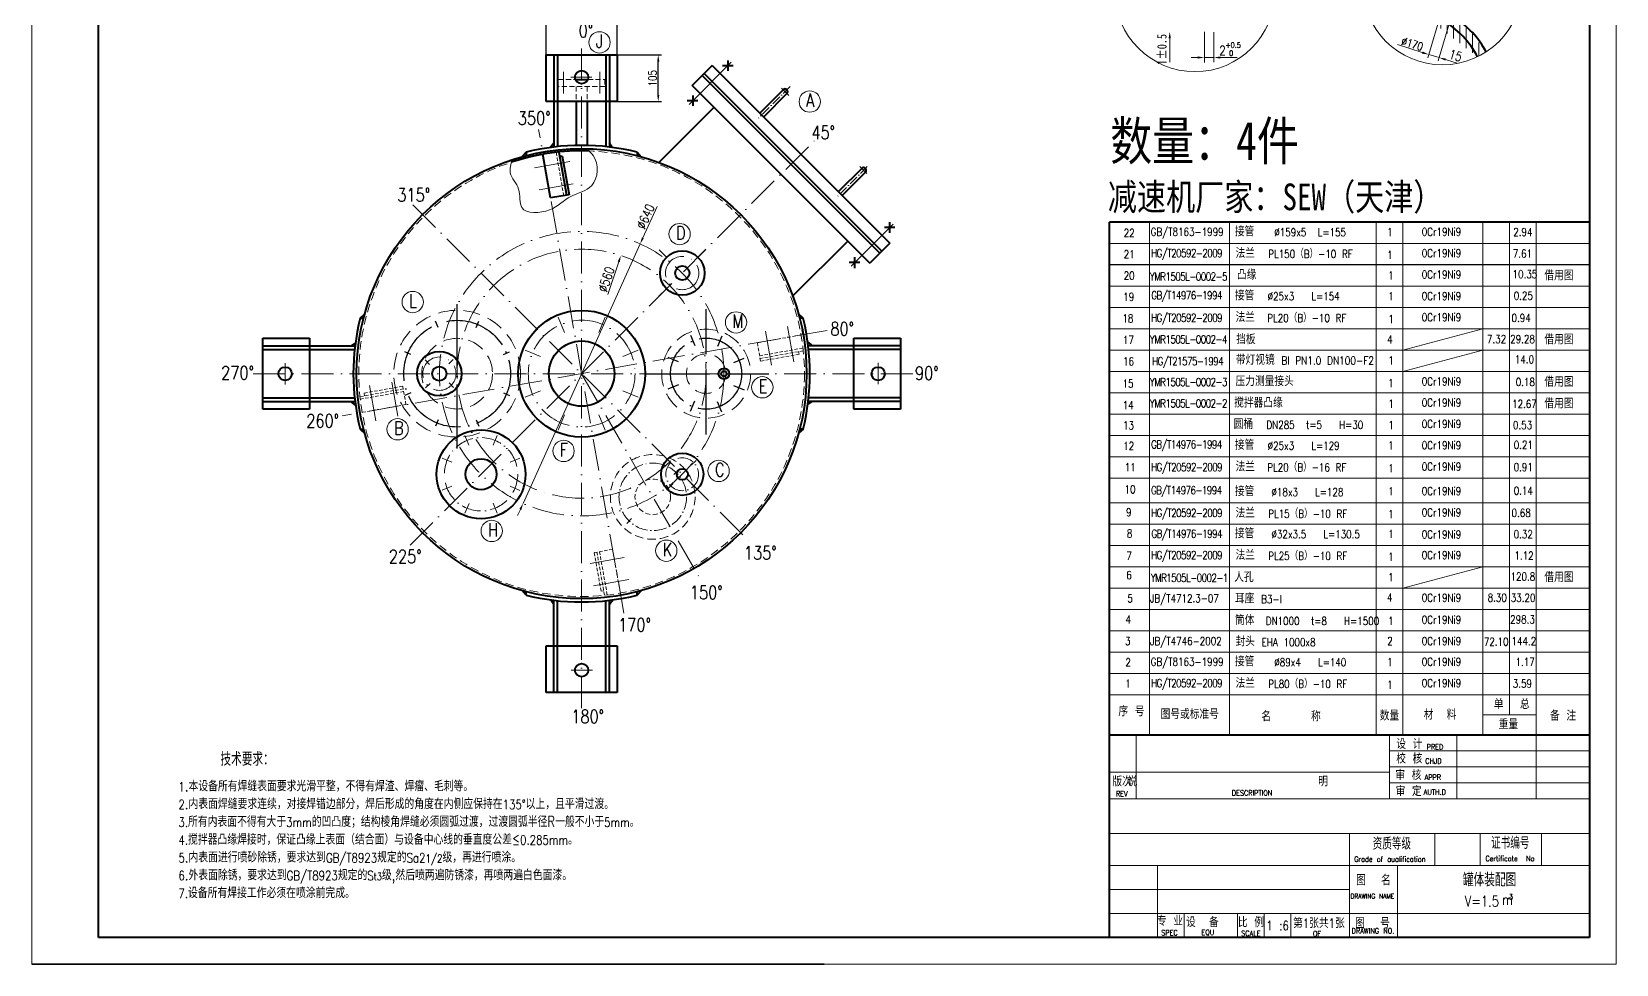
# Model space of a CAD drawing. Header units: millimetres. Extents: x 2000 to 3608, y -804 to 37.
# Drawn here: x 2000 to 2594, y -804 to -454 of the extents above; entities that cross this region are included whole.
import ezdxf
from ezdxf.enums import TextEntityAlignment as Align

# ---------------------------------------------------------------- set-up
doc = ezdxf.new("R2010")
doc.units = ezdxf.units.MM
for name, pattern in [('ACAD_ISO04W100', [30, 24, -3, 0, -3]), ('ACAD_ISO10W100', [18, 12, -3, 0, -3]), ('DASHED2', [9.525, 6.35, -3.175])]:
    doc.linetypes.add(name, pattern=pattern)
doc.layers.get('0').update_dxf_attribs({"lineweight": 20})
doc.layers.add('文字层', color=14, linetype='Continuous')
for name, color, linetype, lineweight in [('点划线', 7, 'ACAD_ISO10W100', 20), ('点化线', 3, 'ACAD_ISO04W100', 25), ('粗实线', 7, 'Continuous', 40), ('细实线', 7, 'Continuous', 20), ('虚线', 7, 'DASHED2', 20)]:
    doc.layers.add(name, color=color, linetype=linetype, lineweight=lineweight)
doc.styles.add('HZTXT', font='txt.shx', dxfattribs={"bigfont": 'hztxt.shx'})
doc.styles.add('样式 1', font='txt.shx', dxfattribs={"width": 0.8, "bigfont": 'hztxt.shx'})
doc.dimstyles.new('ISO-25', dxfattribs={"dimtxt": 3, "dimasz": 2.5, "dimexe": 1.25, "dimexo": 0, "dimtad": 1, "dimlfac": 6, "dimtxsty": 'HZTXT', "dimcen": 2.5, "dimadec": 0, "dimazin": 0, "dimtfac": 1, "dimtmove": 0, "dimatfit": 3, "dimfxl": 0, "dimarcsym": 0})

# ---------------------------------------------------------------- blocks, each defined once
blk = doc.blocks.new('*D65')
at = {"layer": 'Defpoints', "color": 0}
for p in [(2219.51, -447.79), (2192.84, -463.05), (2219.51, -463.05)]:
    blk.add_point(p, dxfattribs=at)
at = {"layer": '细实线', "color": 0, "lineweight": -2}
for p, q in [((2192.84, -463.05), (2192.84, -446.54)), ((2195.34, -447.79), (2217.01, -447.79)), ((2219.51, -463.05), (2219.51, -446.54))]:
    blk.add_line(p, q, dxfattribs=at)
at = {"layer": '细实线', "color": 0}
for points in [[(2195.34, -447.37), (2195.34, -448.2), (2192.84, -447.79)], [(2217.01, -447.37), (2217.01, -448.2), (2219.51, -447.79)]]:
    blk.add_solid(points, dxfattribs=at)
at = {"layer": '细实线', "color": 0, "insert": (2206.22, -445.66), "char_height": 3, "attachment_point": 5, "style": '样式 1'}
blk.add_mtext('160', dxfattribs=at)
blk = doc.blocks.new('*D66')
at = {"layer": 'Defpoints', "color": 0}
for p in [(2219.51, -463.05), (2234.89, -463.05), (2219.51, -480.55)]:
    blk.add_point(p, dxfattribs=at)
at = {"layer": '细实线', "color": 0, "lineweight": -2}
for p, q in [((2219.51, -463.05), (2236.14, -463.05)), ((2234.89, -478.05), (2234.89, -465.55)), ((2219.51, -480.55), (2236.14, -480.55))]:
    blk.add_line(p, q, dxfattribs=at)
at = {"layer": '细实线', "color": 0}
for points in [[(2234.48, -465.55), (2235.31, -465.55), (2234.89, -463.05)], [(2234.48, -478.05), (2235.31, -478.05), (2234.89, -480.55)]]:
    blk.add_solid(points, dxfattribs=at)
at = {"layer": '细实线', "color": 0, "insert": (2232.77, -471.8), "char_height": 3, "attachment_point": 5, "rotation": 90, "style": '样式 1'}
blk.add_mtext('105', dxfattribs=at)

msp = doc.modelspace()

# ---------------------------------------------------------------- hatches: boundary and pattern name
at = {"layer": '粗实线'}
h = msp.add_hatch(color=7, dxfattribs=at)
h.paths.add_polyline_path([(2183.70000568, -501.24801888, -0.0050347478), (2185.34140515, -500.81192029), (2185.34140515, -499.52255191)])
h.paths.add_polyline_path([(2194.4010144, -497.76185488, -0.0039979373), (2195.75806915, -497.5844205), (2195.75806915, -495.96623628)])
h.paths.add_polyline_path([(2216.59140115, -496.09920767), (2216.59140115, -497.5844205, -0.0031894566), (2217.67426, -497.7242234)])
h.paths.add_polyline_path([(2227.00806515, -499.52255191), (2227.00806515, -500.81199054, -0.0044039325), (2228.44429723, -501.19164479)])
h = msp.add_hatch(color=7, dxfattribs=at)
h.paths.add_polyline_path([(2124.89129146, -605.00619204, -0.0050347478), (2124.45519287, -603.36479257), (2123.16582449, -603.36479257)])
h.paths.add_polyline_path([(2121.40512747, -594.30518332, -0.0039979373), (2121.22769308, -592.94812857), (2119.60950886, -592.94812857)])
h.paths.add_polyline_path([(2119.74248026, -572.11479657), (2121.22769308, -572.11479657, -0.0031894566), (2121.36749598, -571.03193772)])
h.paths.add_polyline_path([(2123.16582449, -561.69813257), (2124.45526312, -561.69813257, -0.0044039325), (2124.83491737, -560.26190049)])
h = msp.add_hatch(color=7, dxfattribs=at)
h.paths.add_polyline_path([(2287.45817884, -560.0567331, -0.0050347478), (2287.89427743, -561.69813257), (2289.18364581, -561.69813257)])
h.paths.add_polyline_path([(2290.94434284, -570.75774182, -0.0039979373), (2291.12177722, -572.11479657), (2292.73996144, -572.11479657)])
h.paths.add_polyline_path([(2292.60699005, -592.94812857), (2291.12177722, -592.94812857, -0.0031894566), (2290.98197432, -594.03098742)])
h.paths.add_polyline_path([(2289.18364581, -603.36479257), (2287.89420718, -603.36479257, -0.0044039325), (2287.51455293, -604.80102465)])
h = msp.add_hatch(color=7, dxfattribs=at)
h.paths.add_polyline_path([(2228.64946462, -663.81490625, -0.0050347478), (2227.00806515, -664.25100485), (2227.00806515, -665.54037323)])
h.paths.add_polyline_path([(2217.9484559, -667.30107025, -0.0039979373), (2216.59140115, -667.47850464), (2216.59140115, -669.09668886)])
h.paths.add_polyline_path([(2195.75806915, -668.96371746), (2195.75806915, -667.47850464, -0.0031894566), (2194.6752103, -667.33870174)])
h.paths.add_polyline_path([(2185.34140515, -665.54037323), (2185.34140515, -664.2509346, -0.0044039325), (2183.90517307, -663.87128035)])
at = {"layer": '细实线'}
h = msp.add_hatch(dxfattribs=at)
h.set_pattern_fill('ANSI31', scale=0.75, angle=45, style=0)
h.set_pattern_definition([(90, (199.3837, -1789.1858), (-2.38125, 4e-16), [])])
edge = h.paths.add_edge_path()
edge.add_ellipse((2463.95438256, -473.00691457), major_axis=(83.72893269, 1.23806243), ratio=0.50101366406, start_angle=13.6164262622, end_angle=34.7516391808)
edge.add_line((2532.39506261, -448.07771086), (2531.37732606, -451.47168492))
edge.add_ellipse((2461.24259655, -473.97476433), major_axis=(83.33300001, 0.00048444), ratio=0.49999884899, start_angle=14.2487323192, end_angle=32.6882356132, ccw=False)
edge.add_arc((2528.87552881, -436.74785379), 30, 295.9686552272, 302.9300339413)
edge = h.paths.add_edge_path()
edge.add_ellipse((2461.24259655, -473.97476433), major_axis=(83.33300001, 0.00048444), ratio=0.49999884899, start_angle=32.6882356132, end_angle=36.678910022, ccw=False)
edge.add_line((2531.37732606, -451.47168492), (2532.39506261, -448.07771086))
edge.add_line((2532.39506261, -448.07771086), (2528.49496797, -446.90820607))
edge.add_line((2528.49496797, -446.90820607), (2527.94693444, -448.73580238))
edge.add_arc((2528.55518127, -448.71144941), 0.60873416, 182.2927824053, 217.9474471398)
h = msp.add_hatch(dxfattribs=at)
h.set_pattern_fill('ANSI31', scale=0.25, style=0)
h.set_pattern_definition([(45, (-198.3733, -1923.67745), (-0.561266, 0.561266), [])])
edge = h.paths.add_edge_path()
edge.add_spline(control_points=[(2180.03371888, -502.35182144), (2179.96275773, -502.66144962), (2179.88716846, -502.97148712), (2179.81291711, -503.28070617)], knot_values=[1.8241510725, 1.8241510725, 1.8241510725, 1.8241510725, 2.7374991155, 2.7374991155, 2.7374991155, 2.7374991155], degree=3, periodic=0)
edge.add_arc((2206.17476199, -582.53140306), 83.52017614, 99.9999566156, 108.3991192176, ccw=False)
edge.add_line((2191.67169789, -500.28007508), (2191.53048703, -499.47922375))
edge.add_arc((2206.17473515, -582.53132479), 84.3333, 99.999947751, 108.0575821089)
h.paths.add_polyline_path([(2206.17484644, -499.01122692), (2206.17484726, -498.19802479, 0.0436610475), (2191.53048703, -499.47922375), (2191.67169789, -500.28007508, -0.0436610065)])
edge = h.paths.add_edge_path()
edge.add_line((2206.17484726, -498.19802479), (2206.17484644, -499.01122692))
edge.add_arc((2206.17476199, -582.53140306), 83.52017614, 88.0344542203, 89.9999420693, ccw=False)
edge.add_spline(control_points=[(2209.03938019, -499.06036745), (2208.84201445, -498.79605927), (2208.66779213, -498.52335943), (2208.5365317, -498.23110292)], knot_values=[62.7531931329, 62.7531931329, 62.7531931329, 62.7531931329, 63.7438252823, 63.7438252823, 63.7438252823, 63.7438252823], degree=3, periodic=0)
edge.add_arc((2206.17473515, -582.53132479), 84.3333, 88.3951930056, 89.9999238327)

# ---------------------------------------------------------------- linework, layer by layer
at = {"color": 7}
for p, q in [((2426.62181084, -456.83272926), (2426.62181084, -459.33272926)), ((2439.61093225, -454.43925875), (2439.61093225, -465.84681528)), ((2443.14443943, -454.48690671), (2443.14443943, -465.72912177)), ((2426.62181084, -459.33272926), (2426.62181084, -465.77729393)), ((2437.11093225, -464.01454698), (2434.61093225, -464.01454698)), ((2439.61093225, -464.01454698), (2443.14443943, -464.01454698)), ((2443.14443943, -465.31557058), (2443.14443943, -465.34045584)), ((2445.64443943, -464.01454698), (2451.88066946, -464.01454698)), ((2000.02411283, -803.93816235), (2297.02411283, -803.93816235)), ((2297.02411283, -803.93816235), (2000.02411283, -803.93816235))]:
    msp.add_line(p, q, dxfattribs=at)
for points in [[(2426.20514417, -456.83272926), (2427.03847751, -456.83272926), (2426.62181084, -454.33272926)], [(2437.11093225, -463.59788031), (2437.11093225, -464.43121364), (2439.61093225, -464.01454698)], [(2445.64443943, -463.59788031), (2445.64443943, -464.43121364), (2443.14443943, -464.01454698)]]:
    msp.add_solid(points, dxfattribs=at)
at = {"layer": '文字层', "color": 7}
msp.add_line((2584.02411306, -541.7615285), (2404.02411306, -541.7615285), dxfattribs=at)
at = {"layer": '点划线', "color": 7}
for p, q in [((2206.17463526, -707.87585256), (2206.17488755, -458.34733358)), ((2222.0141424, -672.36164642), (2190.02472798, -490.93958934)), ((2141.92441339, -646.78178433), (2293.37499749, -495.29600551)), ((2142.88122804, -519.24731702), (2269.17961114, -645.53633856)), ((2298.2118931, -566.3028911), (2116.42702553, -598.35627843)), ((2083.00431645, -582.53146257), (2330.74480684, -582.53146257)), ((2206.17471314, -582.53144055), (2250.7979102, -659.82108507))]:
    msp.add_line(p, q, dxfattribs=at)
at = {"layer": '点划线', "color": 7, "ltscale": 0.3}
for p, q in [((2284.30856715, -474.91503374), (2272.41212498, -486.8090458)), ((2313.2565287, -504.92241945), (2302.01665252, -516.16027761))]:
    msp.add_line(p, q, dxfattribs=at)
at = {"layer": '点划线', "color": 7}
for centre, radius in [((2206.17473515, -582.53146257), 53.3333), ((2206.17473515, -582.53146257), 46.66666), ((2243.88707324, -544.81912448), 6.25), ((2206.18700755, -582.50425655), 20), ((2152.84143515, -582.53146257), 6.25)]:
    msp.add_circle(centre, radius, dxfattribs=at)
at = {"layer": '点划线', "color": 7, "ltscale": 0.6}
msp.add_circle((2168.46239706, -620.24380066), 13.75, dxfattribs=at)
at = {"layer": '点划线', "color": 7, "ltscale": 0.4}
msp.add_circle((2232.84137817, -628.71945926), 12.666, dxfattribs=at)
at = {"layer": '点划线', "color": 7, "ltscale": 0.5}
msp.add_circle((2243.88707324, -620.24380066), 6.15, dxfattribs=at)
at = {"layer": '点化线', "color": 7}
for p, q in [((2159.50807515, -610.63525234), (2159.50807515, -550.83133844)), ((2252.84139515, -605.36583067), (2252.84139515, -558.3032099)), ((2152.33276079, -565.20872133), (2151.37605221, -562.8990225)), ((2166.68338951, -565.20872133), (2167.64009809, -562.8990225)), ((2248.67784644, -572.11302673), (2247.06243867, -568.21308738)), ((2257.26426826, -572.22044241), (2258.87967603, -568.32050306)), ((2142.18533392, -575.35614821), (2139.87563509, -574.39943963)), ((2176.83081639, -575.35614821), (2179.14051522, -574.39943963)), ((2242.53037499, -578.10858946), (2238.63043564, -576.49318169)), ((2263.25983099, -578.36791386), (2267.15977034, -576.75250609)), ((2230.06456761, -582.53146257), (2276.35170285, -582.53146257)), ((2242.42295931, -586.69501128), (2238.52301996, -588.31041905)), ((2263.15241531, -586.95433567), (2267.05235466, -588.56974344)), ((2142.18533392, -589.70677693), (2139.87563509, -590.66348551)), ((2176.83081639, -589.70677693), (2179.14051522, -590.66348551)), ((2248.41852204, -592.84248273), (2246.80311427, -596.74242207)), ((2257.00494386, -592.94989841), (2258.62035163, -596.84983776)), ((2152.33276079, -599.8542038), (2151.37605221, -602.16390263)), ((2166.68338951, -599.8542038), (2167.64009809, -602.16390263))]:
    msp.add_line(p, q, dxfattribs=at)
for centre, radius in [((2159.50807515, -582.53146257), 20), ((2252.84139515, -582.53146257), 13.33007154)]:
    msp.add_circle(centre, radius, dxfattribs=at)
at = {"layer": '粗实线', "color": 7}
for p, q in [((2025.02411283, -793.93816235), (2025.02411283, 27.06183765)), ((2584.02411283, 27.06183765), (2584.02411283, -793.93816235)), ((2192.84143515, -463.05156943), (2219.50803515, -463.05156943)), ((2192.84143515, -480.55156942), (2192.84143515, -463.05156943)), ((2195.75806915, -463.05156943), (2195.75806915, -497.5844205)), ((2197.09136915, -463.05156943), (2197.09136915, -497.43152514)), ((2215.25810115, -463.05156943), (2215.25810115, -497.43152514)), ((2216.59140115, -463.05156943), (2216.59140115, -497.5844205)), ((2219.50803515, -463.05156943), (2219.50803515, -480.55156942)), ((2255.14392851, -466.98097568), (2247.60134223, -474.52356196)), ((2247.60134223, -474.52356196), (2255.14395561, -466.98098688)), ((2255.14392851, -466.98097568), (2321.72492922, -533.56232401)), ((2255.14395561, -466.98098688), (2321.72494194, -533.56231129)), ((2262.93221581, -467.07686847), (2258.9272925, -467.07686847)), ((2260.94287382, -465.17018261), (2260.94287382, -469.04844008)), ((2203.81077862, -472.19802472), (2208.53869168, -472.19802472)), ((2314.18251675, -541.10473648), (2247.60134223, -474.52356196)), ((2247.60150332, -474.52340088), (2314.18250403, -541.1047492)), ((2251.37271591, -470.75218828), (2317.95371662, -537.3335366)), ((2252.07982269, -470.0450815), (2318.6608234, -536.62642982)), ((2219.50803515, -480.55156942), (2192.84143515, -480.55156942)), ((2204.09149471, -480.55156942), (2204.09149471, -496.97348809)), ((2208.25815471, -480.55156942), (2208.25815471, -496.97349245)), ((2249.79071341, -480.21837087), (2245.7857901, -480.21837087)), ((2247.80137142, -478.31168501), (2247.80137142, -482.18994248)), ((2281.71687162, -476.09285434), (2272.99598958, -484.83311149)), ((2283.12119172, -477.5168249), (2274.41019955, -486.24732865)), ((2255.78970436, -482.71192409), (2235.16485889, -503.33740985)), ((2194.4010144, -497.76185488), (2195.75806915, -495.96623628)), ((2217.67426, -497.7242234), (2216.59140115, -496.09920767)), ((2185.34140515, -499.52255191), (2183.70000568, -501.24801888)), ((2185.34140515, -499.52255191), (2185.34140515, -500.81192029)), ((2227.00806515, -499.52255191), (2227.00806515, -500.81199054)), ((2227.00806515, -499.52255191), (2228.44429723, -501.19164479)), ((2311.17943912, -505.57521477), (2302.45869261, -514.29596413)), ((2312.59365262, -506.98943194), (2303.87290258, -515.71018128)), ((2323.5358961, -527.76320489), (2319.65763863, -527.76320489)), ((2321.62921024, -525.7738629), (2321.62921024, -529.77878621)), ((2404.02411283, -793.93816235), (2404.02411306, -525.7615285)), ((2584.02411306, -525.7615285), (2404.02411306, -525.7615285)), ((2305.9942942, -532.91649663), (2285.3133101, -553.39020121)), ((2321.72492922, -533.56232401), (2314.18250403, -541.1047492)), ((2321.72494194, -533.56231129), (2314.18251675, -541.10473648)), ((2308.48770784, -538.9153653), (2308.48770784, -542.92028861)), ((2310.3943937, -540.90470729), (2306.51613623, -540.90470729)), ((2123.16582449, -561.69813257), (2124.83491737, -560.26190049)), ((2123.16582449, -561.69813257), (2124.45526312, -561.69813257)), ((2289.18364581, -561.69813257), (2287.45817884, -560.0567331)), ((2289.18364581, -561.69813257), (2287.89427743, -561.69813257)), ((2086.69484201, -595.86476257), (2086.69484201, -569.19816257)), ((2086.69484201, -569.19816257), (2104.19484201, -569.19816257)), ((2104.19484201, -569.19816257), (2104.19484201, -595.86476257)), ((2288.85620513, -565.9216887), (2289.20349949, -567.89130456)), ((2308.1546283, -595.86476257), (2308.1546283, -569.19816257)), ((2308.1546283, -569.19816257), (2325.65462829, -569.19816257)), ((2325.65462829, -569.19816257), (2325.65462829, -595.86476257)), ((2086.69484201, -572.11479657), (2121.22769308, -572.11479657)), ((2086.69484201, -573.44809657), (2121.07479773, -573.44809657)), ((2121.36749598, -571.03193772), (2119.74248026, -572.11479657)), ((2290.94434284, -570.75774182), (2292.73996144, -572.11479657)), ((2325.65462829, -572.11479657), (2291.12177722, -572.11479657)), ((2325.65462829, -573.44809657), (2291.27467257, -573.44809657)), ((2086.69484201, -591.61482857), (2121.07479773, -591.61482857)), ((2086.69484201, -592.94812857), (2121.22769308, -592.94812857)), ((2121.40512747, -594.30518332), (2119.60950886, -592.94812857)), ((2290.98197432, -594.03098742), (2292.60699005, -592.94812857)), ((2325.65462829, -592.94812857), (2291.12177722, -592.94812857)), ((2325.65462829, -591.61482857), (2291.27467257, -591.61482857)), ((2104.19484201, -595.86476257), (2086.69484201, -595.86476257)), ((2325.65462829, -595.86476257), (2308.1546283, -595.86476257)), ((2123.16582449, -603.36479257), (2124.45519287, -603.36479257)), ((2123.16582449, -603.36479257), (2124.89129146, -605.00619204)), ((2289.18364581, -603.36479257), (2287.51455293, -604.80102465)), ((2289.18364581, -603.36479257), (2287.89420718, -603.36479257)), ((2185.34140515, -665.54037323), (2183.90517307, -663.87128035)), ((2185.34140515, -665.54037323), (2185.34140515, -664.2509346)), ((2227.00806515, -665.54037323), (2228.64946462, -663.81490625)), ((2227.00806515, -665.54037323), (2227.00806515, -664.25100485)), ((2194.6752103, -667.33870174), (2195.75806915, -668.96371746)), ((2195.75806915, -702.01135571), (2195.75806915, -667.47850464)), ((2197.09136915, -702.01135571), (2197.09136915, -667.63139999)), ((2215.25810115, -702.01135571), (2215.25810115, -667.63139999)), ((2217.9484559, -667.30107025), (2216.59140115, -669.09668886)), ((2216.59140115, -702.01135571), (2216.59140115, -667.47850464)), ((2192.84143515, -702.01135571), (2192.84143515, -684.51135571)), ((2192.84143515, -684.51135571), (2219.50803515, -684.51135571)), ((2219.50803515, -684.51135571), (2219.50803515, -702.01135571)), ((2219.50803515, -702.01135571), (2192.84143515, -702.01135571)), ((2404.02411255, -717.9381653), (2584.02411255, -717.9381653)), ((2584.02411283, -793.93816235), (2025.02411283, -793.93816235))]:
    msp.add_line(p, q, dxfattribs=at)
at = {"layer": '粗实线', "color": 7, "ltscale": 0.2}
for p, q in [((2194.56173768, -516.67156085), (2191.67149973, -500.28011002)), ((2197.61781681, -499.45072834), (2200.47058525, -515.62967776)), ((2198.90857942, -501.01224661), (2197.92377149, -501.1858938)), ((2198.90857942, -501.01224661), (2201.45539318, -515.45603058)), ((2201.45539318, -515.45603058), (2194.56173768, -516.67156085))]:
    msp.add_line(p, q, dxfattribs=at)
at = {"layer": '粗实线', "color": 7}
for centre, radius in [((2206.17473515, -471.38456943), 2.5), ((2206.17473515, -582.53132479), 84.3333), ((2243.88707324, -544.81912448), 8.33333333), ((2243.88707324, -544.81912448), 2.66666667), ((2206.18109194, -582.54248897), 23.75), ((2152.84143515, -582.53146257), 8.33333333), ((2206.18700755, -582.50425655), 12.25), ((2095.02784201, -582.53146257), 2.5), ((2152.84143515, -582.53146257), 2.66666667), ((2259.52074873, -582.55351537), 2), ((2259.52074873, -582.55351537), 0.98592063), ((2317.32162829, -582.53146257), 2.5), ((2168.46239706, -620.24380066), 16.6666), ((2168.46239706, -620.24380066), 5.83333), ((2243.88707324, -620.24380066), 7.92), ((2243.88707324, -620.24380066), 2.08), ((2206.17473515, -693.6783557), 2.5)]:
    msp.add_circle(centre, radius, dxfattribs=at)
for centre, radius, start, end in [((2282.41408673, -476.80971632), 1, 314.9998545352, 134.9998545353), ((2206.17473515, -582.53146257), 85.583333, 75.9110817933, 104.0889182067), ((2206.17476199, -582.53140306), 83.52017614, 88.0344542199, 108.3991192176), ((2311.89154703, -506.2873263), 0.99292728, 314.9998545353, 134.9998545353), ((2206.17473515, -582.53146257), 85.583333, 165.9110817933, 194.0889182067), ((2206.17473515, -582.53146257), 85.583333, 165.9110817933, 194.0889182067), ((2206.17473515, -582.53146257), 85.583333, 345.9110817933, 14.0889182067), ((2206.17473515, -582.53146257), 85.583333, 255.9110817933, 284.0889182067)]:
    msp.add_arc(centre, radius, start, end, dxfattribs=at)
for centre, major_axis, ratio, start_param, end_param in [((2461.24259655, -473.97476433), (83.33300001, 0.00048444), 0.499998849, 0.2486872932, 0.6401677459), ((2463.95438256, -473.00691457), (83.72893269, 1.23806243), 0.5010136641, 0.2376514706, 0.6065305242)]:
    msp.add_ellipse(centre, major_axis=major_axis, ratio=ratio, start_param=start_param, end_param=end_param, dxfattribs=at)
at = {"layer": '细实线', "color": 7}
for p, q in [((2000.02411283, 37.06183765), (2000.02411283, -803.93816235)), ((2594.02411283, 37.06183765), (2594.02411283, -803.93816235)), ((2594.02411283, 37.06183765), (2594.02411283, -803.93816235)), ((2528.49496797, -446.90820607), (2523.3438854, -464.08616877)), ((2532.39506261, -448.07771086), (2527.24398005, -465.25567355)), ((2521.29686321, -462.19181102), (2512.02917394, -459.11085135)), ((2523.70292278, -462.88884168), (2527.60301743, -464.05834646)), ((2246.42342674, -481.59402453), (2262.19935385, -465.81813573)), ((2529.99767161, -464.77642122), (2534.33269563, -466.07640812)), ((2199.40321104, -477.47263527), (2199.40321104, -469.38893749)), ((2210.05211567, -471.34097006), (2202.11110998, -471.34097006)), ((2212.94643838, -477.47263527), (2212.94643837, -469.38893749)), ((2281.11848097, -475.51410398), (2283.84696995, -478.24260681)), ((2310.51335879, -504.90913106), (2313.10978511, -507.50557056)), ((2234.4527354, -519.84352406), (2229.13293938, -531.63668634)), ((2322.94613847, -526.44856768), (2307.14935272, -542.27176496)), ((2419.02411306, -717.93816235), (2419.02411306, -525.7615285)), ((2449.02411306, -717.93816235), (2449.02411306, -525.7615285)), ((2504.02411306, -717.93816235), (2504.02411306, -525.7615285)), ((2514.02411306, -717.93816235), (2514.02411306, -525.7615285)), ((2544.02411306, -702.93816235), (2544.02411306, -525.7615285)), ((2544.02411306, -702.93816235), (2544.02411306, -525.7615285)), ((2554.02411306, -710.43816235), (2554.02411306, -525.7615285)), ((2564.02411306, -741.93816235), (2564.02411306, -525.7615285)), ((2184.24451083, -631.14736686), (2228.10495947, -533.91555828)), ((2584.02411306, -533.7615285), (2404.02411306, -533.7615285)), ((2235.18532071, -536.07837879), (2237.97505046, -538.86810853)), ((2252.62781893, -536.11737195), (2249.83808919, -538.90710169)), ((2216.01179759, -552.89208611), (2220.08705915, -540.61319571)), ((2235.14632756, -553.520877), (2237.9360573, -550.73114726)), ((2584.02411306, -549.7615285), (2404.02411306, -549.7615285)), ((2584.02411306, -557.7615285), (2404.02411306, -557.7615285)), ((2199.77445226, -567.07672928), (2197.384103, -561.30589916)), ((2212.5758305, -567.08093492), (2214.96619143, -561.31010964)), ((2584.02411306, -565.7615285), (2404.02411306, -565.7615285)), ((2544.02411306, -565.7615285), (2514.02411306, -573.7615285)), ((2190.71953707, -576.1256968), (2184.94871179, -573.73533586)), ((2221.62479802, -576.13585011), (2227.39562813, -573.74550085)), ((2584.02411306, -573.7615285), (2404.02411306, -573.7615285)), ((2514.02411306, -581.7615285), (2544.02411306, -573.7615285)), ((2094.98424264, -578.65408205), (2094.98424264, -586.59508774)), ((2147.51268192, -577.3441859), (2149.17690434, -579.03634403)), ((2158.02871182, -577.20270933), (2156.33655369, -578.86693176)), ((2317.36522766, -586.40884309), (2317.36522766, -578.46783739)), ((2584.02411306, -581.7615285), (2404.02411306, -581.7615285)), ((2147.65415849, -587.8602158), (2149.34631661, -586.19599338)), ((2158.17018838, -587.71873923), (2156.50596596, -586.02658111)), ((2190.71533143, -588.92707503), (2184.94450132, -591.31742429)), ((2221.62059238, -588.93722834), (2227.39141766, -591.32758927)), ((2584.02411306, -589.7615285), (2404.02411306, -589.7615285)), ((2199.76429895, -597.98199022), (2197.37393802, -603.7528155)), ((2212.56567718, -597.98619586), (2214.95602645, -603.75702597)), ((2584.02411306, -597.7615285), (2404.02411306, -597.7615285)), ((2162.44899447, -605.69189455), (2163.9452595, -609.35464445)), ((2174.5000308, -605.70193142), (2172.96809466, -609.34990587)), ((2584.02411306, -605.7615285), (2404.02411306, -605.7615285)), ((2153.92052782, -614.20616692), (2157.56850226, -615.73810306)), ((2183.01430317, -614.23039807), (2179.35155327, -615.72666311)), ((2240.48559635, -616.84232377), (2238.68781168, -615.0445391)), ((2247.28855014, -616.84232377), (2249.0863348, -615.0445391)), ((2584.02411306, -613.7615285), (2404.02411306, -613.7615285)), ((2240.48559635, -623.64527756), (2238.68781168, -625.44306222)), ((2240.76727736, -620.31447725), (2242.56506203, -618.51669259)), ((2247.28855014, -623.64527756), (2249.0863348, -625.44306222)), ((2584.02411306, -621.7615285), (2404.02411306, -621.7615285)), ((2153.91049095, -626.25720325), (2157.57324084, -624.76093822)), ((2183.0042663, -626.2814344), (2179.35629185, -624.74949827)), ((2162.42476332, -634.7856699), (2163.95669945, -631.13769546)), ((2174.47579965, -634.79570677), (2172.97953461, -631.13295687)), ((2183.21653092, -633.4262388), (2182.18855102, -635.70511074)), ((2584.02411306, -630.93816235), (2404.02411306, -630.93816235)), ((2223.09738175, -638.65601002), (2224.89516642, -636.85822536)), ((2584.02411306, -638.93816235), (2404.02411306, -638.93816235)), ((2584.02411306, -646.93816235), (2404.02411306, -646.93816235)), ((2584.02411306, -654.93816235), (2404.02411306, -654.93816235)), ((2514.02411306, -662.93816235), (2544.02411306, -654.93816235)), ((2584.02411306, -662.93816235), (2404.02411306, -662.93816235)), ((2584.02411306, -670.93816235), (2404.02411306, -670.93816235)), ((2584.02411306, -678.93816235), (2404.02411306, -678.93816235)), ((2584.02411306, -686.93816235), (2404.02411306, -686.93816235)), ((2584.02411322, -686.93816235), (2404.02411322, -686.93816235)), ((2202.29735463, -693.72195508), (2210.23836033, -693.72195508)), ((2584.02411306, -694.93816235), (2404.02411306, -694.93816235)), ((2584.02411306, -702.93816235), (2404.02411306, -702.93816235)), ((2544.02411306, -717.93816235), (2544.02411306, -702.93816235)), ((2544.02411306, -710.43816235), (2564.02411306, -710.43816235)), ((2584.02411255, -717.9381653), (2404.02411255, -717.9381653)), ((2404.02411283, -717.93816235), (2584.02411283, -717.93816235)), ((2404.02411283, -717.93816235), (2584.02411283, -717.93816235)), ((2414.02411283, -717.93816235), (2414.02411283, -741.93816235)), ((2509.02411283, -717.93816235), (2584.02411283, -717.93816235)), ((2509.02411283, -717.93816235), (2509.02411283, -741.93816235)), ((2534.23696656, -717.93816235), (2534.23696656, -741.93816235)), ((2509.02411283, -723.93816235), (2584.02411283, -723.93816235)), ((2509.02411283, -729.93816235), (2584.02411283, -729.93816235)), ((2404.02411283, -731.93816235), (2509.02411283, -731.93816235)), ((2509.02411283, -735.93816235), (2584.02411283, -735.93816235)), ((2404.02411283, -741.93816235), (2584.02411283, -741.93816235)), ((2584.02411283, -793.93816235), (2584.02411283, -741.93816235)), ((2404.02411283, -754.93816235), (2584.02411283, -754.93816235)), ((2494.02411283, -793.93816235), (2494.02411283, -754.93816235)), ((2526.02411283, -766.93816235), (2526.02411283, -754.93816235)), ((2543.02411283, -766.93816235), (2543.02411283, -754.93816235)), ((2566.02411283, -766.93816235), (2566.02411283, -754.93816235)), ((2404.02411283, -766.93816235), (2584.02411283, -766.93816235)), ((2422.02411283, -793.93816235), (2422.02411283, -766.93816235)), ((2512.02411283, -793.93816235), (2512.02411283, -766.93816235)), ((2404.02411283, -775.93816235), (2494.02411283, -775.93816235)), ((2404.02411283, -784.93816235), (2584.02411283, -784.93816235)), ((2432.02411283, -793.93816235), (2432.02411283, -784.93816235)), ((2452.02411283, -793.93816235), (2452.02411283, -784.93816235)), ((2462.02411283, -793.93816235), (2462.02411283, -784.93816235)), ((2472.02411283, -793.93816235), (2472.02411283, -784.93816235)), ((2404.02411283, -793.93816235), (2584.02411283, -793.93816235)), ((2594.02411283, -803.93816235), (2000.02411283, -803.93816235)), ((2000.02411283, -803.93816235), (2594.02411283, -803.93816235)), ((2594.02411283, -803.93816235), (2000.02411283, -803.93816235)), ((2024.02411283, -803.93816235), (2292.02411283, -803.93816235))]:
    msp.add_line(p, q, dxfattribs=at)
at = {"layer": '细实线', "color": 7, "ltscale": 0.2}
for p, q in [((2201.75382958, -503.01760681), (2188.51903817, -505.37267515)), ((2203.00930362, -511.39118163), (2190.193005, -513.58924654)), ((2277.31482758, -579.36621955), (2275.11676267, -566.54992093)), ((2285.68840239, -578.11074551), (2283.33333405, -564.8759541)), ((2126.66069088, -586.95217962), (2129.01575922, -600.18697104)), ((2135.0342657, -585.69670559), (2137.23233061, -598.51300421)), ((2209.33978966, -653.67174351), (2222.15608827, -651.4736786)), ((2210.59526369, -662.04531832), (2223.83005511, -659.69024998)), ((2404.02411283, -717.93816235), (2419.02411283, -717.93816235))]:
    msp.add_line(p, q, dxfattribs=at)
at = {"layer": '细实线', "color": 7, "lineweight": -3}
msp.add_line((2297.02411283, -803.93816235), (2000.02411283, -803.93816235), dxfattribs=at)
at = {"layer": '细实线', "color": 7, "lineweight": 25}
msp.add_line((2000.02411283, -803.93816235), (2297.02411283, -803.93816235), dxfattribs=at)
at = {"layer": '细实线', "color": 7}
for centre, radius in [((2436.06924145, -439.31107097), 30), ((2528.87552881, -436.74785379), 30), ((2212.87339933, -458.33922966), 4), ((2291.70699067, -480.51620818), 4), ((2242.91011067, -530.22396998), 4), ((2142.855933, -555.6709362), 4), ((2264.07433278, -563.34041583), 4), ((2273.90798545, -587.64302047), 4), ((2137.18421488, -603.37004495), 4), ((2199.38334039, -611.48904777), 4), ((2257.52886362, -618.98652847), 4), ((2172.48754887, -641.4835156), 4), ((2237.90248581, -648.88238461), 4)]:
    msp.add_circle(centre, radius, dxfattribs=at)
msp.add_open_spline([(2180.03371888, -502.35182144), (2179.64540521, -504.04616904), (2178.40052422, -508.07826169), (2183.89996343, -512.84011096), (2181.80888055, -522.93930728), (2195.25156292, -522.29377273), (2201.2386403, -515.40459591), (2212.17706366, -513.38197053), (2212.85595916, -502.47735843), (2208.93694066, -499.15050808), (2208.52189656, -498.19802479)], degree=3, knots=[1.8241510725, 1.8241510725, 1.8241510725, 1.8241510725, 6.822175075, 13.6326822739, 20.7094782739, 31.1366717385, 40.536714335, 49.3874651245, 60.5689203843, 63.7811046005, 63.7811046005, 63.7811046005, 63.7811046005], dxfattribs=at)
for points in [[(2521.42794773, -461.77165789), (2521.18858948, -462.56987595), (2523.70292278, -462.88884168)], [(2530.11735074, -464.37731219), (2529.87799248, -465.17553025), (2527.60301743, -464.05834646)], [(2228.75312739, -531.46535635), (2229.51275137, -531.80801632), (2228.10495947, -533.91555828)], [(2219.69160374, -540.48194735), (2220.48251456, -540.74444407), (2220.87454931, -538.24046326)], [(2182.83671893, -633.25490881), (2183.59634291, -633.59756878), (2184.24451083, -631.14736686)]]:
    msp.add_solid(points, dxfattribs=at)
at = {"layer": '虚线', "color": 7, "ltscale": 0.3}
for p, q in [((2197.42482471, -472.19802473), (2203.81077862, -472.19802472)), ((2197.42482471, -474.86468472), (2197.42482471, -472.19802473)), ((2214.92482471, -474.86468472), (2197.42482471, -474.86468472)), ((2204.09149471, -474.86468472), (2204.09149471, -480.55156942)), ((2208.25815471, -474.86468472), (2208.25815471, -480.55156942)), ((2208.53869168, -472.19802472), (2214.92482471, -472.19802472)), ((2214.92482471, -472.19802472), (2214.92482471, -474.86468472))]:
    msp.add_line(p, q, dxfattribs=at)
at = {"layer": '虚线', "color": 7, "ltscale": 0.2}
for p, q in [((2196.62154919, -499.559384), (2199.48577732, -515.80332494)), ((2272.03444835, -570.91865361), (2288.42619664, -568.02836321)), ((2273.24997863, -577.81230911), (2272.03444835, -570.91865361)), ((2289.14137871, -572.93044612), (2272.90268426, -575.84269325)), ((2289.25556988, -573.97468178), (2273.07633144, -576.82750118)), ((2287.69376259, -575.26549535), (2273.24997863, -577.81230911)), ((2287.69376259, -575.26549535), (2287.52011541, -574.28068742)), ((2124.65533068, -589.79742979), (2139.09911465, -587.25061603)), ((2139.09911465, -587.25061603), (2140.31464492, -594.14427153)), ((2123.09864433, -591.13378554), (2139.27276183, -588.23542396)), ((2123.20258569, -592.08443927), (2139.44640901, -589.22023188)), ((2124.65533068, -589.79742979), (2124.82897786, -590.78223771)), ((2140.31464492, -594.14427153), (2123.92329311, -597.03449298)), ((2210.8937001, -649.60689456), (2217.7873556, -648.39136428)), ((2213.44051385, -664.05067852), (2210.8937001, -649.60689456)), ((2214.73304999, -665.61218427), (2211.87850802, -649.43324737)), ((2215.77553353, -665.49817748), (2212.86331595, -649.25960019)), ((2217.7873556, -648.39136428), (2220.67782641, -664.78297703)), ((2213.44051385, -664.05067852), (2214.42685925, -663.87676025))]:
    msp.add_line(p, q, dxfattribs=at)
at = {"layer": '虚线', "color": 7, "ltscale": 0.5}
for centre, radius in [((2206.17476199, -582.53152518), 83.52029818), ((2232.84137817, -628.71945926), 15.875)]:
    msp.add_circle(centre, radius, dxfattribs=at)
at = {"layer": '虚线', "color": 7}
for centre, radius in [((2159.50807515, -582.53146257), 23.75), ((2159.50807515, -582.53146257), 13.25), ((2252.84132361, -582.53146257), 16.665), ((2252.84139515, -582.53146257), 7.40007154)]:
    msp.add_circle(centre, radius, dxfattribs=at)
at = {"layer": '虚线', "color": 7, "ltscale": 0.3}
msp.add_circle((2232.84137817, -628.71945926), 6.6666, dxfattribs=at)

# ---------------------------------------------------------------- texts
at = {"color": 7, "insert": (2423.70702863, -461.15614255), "char_height": 3.5, "attachment_point": 5, "rotation": 90, "style": '样式 1'}
msp.add_mtext('1{\\Ftxt|c134;%%P0.5}', dxfattribs=at)
at = {"color": 7, "attachment_point": 1, "style": '样式 1'}
for s, insert, char_height, width in [('2', (2445.21038066, -459.66668566), 3.5, 8.8854302269), ('+0.5', (2447.47900081, -458.34401818), 1.9999992, 5.0098714931), ('0', (2448.89689444, -461.41051574), 1.9999992, 3.3084023542), ('22', (2409.3607616, -528.28874088), 3, 8.0730135867), ('GB/T8163-1999', (2419.46955795, -527.88023332), 3, 28.1050349954), ('接管   {\\H0.8571x;%%C159x5  L=155}', (2451.04510002, -527.53218662), 3.5, 53.9224111339), ('0Cr19Ni9', (2521.08159453, -527.85902363), 3, 26.1492870609), ('21', (2409.3607616, -536.28874088), 3, 8.0730135867), ('{\\T0.9;HG/T20592-2009}', (2419.67091154, -535.8662882), 3, 40.927494426), ('\\pt38.5;法兰  {\\H0.8571x;PL150（B）-10 RF}', (2451.28536138, -535.66733374), 3.5, 53.8393429901), ('0Cr19Ni9', (2521.08159453, -535.85902363), 3, 26.1492870609), ('20', (2409.3607616, -544.28874088), 3, 8.0730135867), ('0Cr19Ni9', (2521.08159453, -543.85902363), 3, 26.1492870609), ('19', (2409.2158268, -552.21980636), 3, 8.4399738192), ('{\\T0.9;GB/T14976-1994}', (2419.69921311, -551.65665182), 3, 28.1050349954), ('接管  {\\H0.8571x;%%C25x3   L=154}', (2451.04510002, -551.53218662), 3.5, 40.0828034171), ('0Cr19Ni9', (2521.08159453, -551.94734056), 3, 26.1492870609), ('18', (2408.8794231, -560.32257692), 3, 8.990414168), ('{\\T0.9;HG/T20592-2009}', (2419.67091154, -560.07372926), 3, 40.927494426), ('法兰 {\\H0.8571x; PL20（B）-10 RF}', (2451.28536138, -559.66733374), 3.5, 42.5823392365), ('0Cr19Ni9', (2521.08159453, -559.85902363), 3, 26.1492870609), ('17', (2409.0971286, -568.37467243), 3, 9.5408385841), ('16', (2409.14938096, -576.44199704), 3, 8.990414168), ('15', (2408.9136255, -584.73482033), 3, 10.0912789328), ('14', (2408.98381131, -592.8987177), 3, 7.5225891706), ('0Cr19Ni9', (2521.08159453, -591.85902363), 3, 26.1492870609), ('0Cr19Ni9', (2521.08159453, -599.85902363), 3, 26.1492870609), ('13', (2409.10218589, -600.42839212), 3, 9.724334633), ('12', (2409.17070766, -608.13728071), 3, 6.6052045219), ('{\\T0.9;GB/T14976-1994}', (2419.65208535, -607.5683349), 3, 28.1050349954), ('接管  {\\H0.8571x;%%C25x3   L=129}', (2451.04510002, -607.53218662), 3.5, 52.7858301742), ('0Cr19Ni9', (2521.08159453, -607.85902363), 3, 26.1492870609), ('11', (2409.77600404, -616.09175289), 3, 7.3391090543), ('{\\T0.9;HG/T20592-2009}', (2419.67091154, -616.07372926), 3, 40.927494426), ('法兰 {\\H0.8571x; PL20（B）-16 RF}', (2451.28536138, -615.66733374), 3.5, 42.5823392365), ('0Cr19Ni9', (2521.08159453, -615.85902363), 3, 26.1492870609), ('{\\T0.9;GB/T14976-1994}', (2419.59517428, -624.74496875), 3, 28.1050349954), ('接管{\\H0.8571x;   %%C18x3   L=128}', (2451.04510002, -624.91626154), 3.5, 71.5073327092), ('0Cr19Ni9', (2521.08159453, -625.03565748), 3, 26.1492870609), ('{\\T0.9;HG/T20592-2009}', (2419.67091154, -633.25036311), 3, 40.927494426), ('\\pt38.5;法兰  {\\H0.8571x;PL15（B）-10 RF}', (2451.28536138, -633.05140866), 3.5, 53.8393429901), ('0Cr19Ni9', (2521.08159453, -633.03565748), 3, 26.1492870609), ('{\\T0.9;GB/T14976-1994}', (2419.75116794, -641.04153197), 3, 28.1050349954), ('接管{\\H0.8571x;   %%C32x3.5   L=130.5}', (2451.04510002, -640.70882047), 3.5, 71.5073327092), ('0Cr19Ni9', (2521.08159453, -641.28062031), 3, 26.1492870609), ('{\\T0.9;HG/T20592-2009}', (2419.67091154, -649.04292205), 3, 40.927494426), ('\\pt38.5;法兰  {\\H0.8571x;PL25（B）-10 RF}', (2451.28536138, -648.84396759), 3.5, 53.8393429901), ('0Cr19Ni9', (2521.08159453, -649.03565748), 3, 26.1492870609), ('人孔   ', (2450.79763511, -657.10483881), 3.5, 61.1196287164), ('0Cr19Ni9', (2521.08159453, -665.03565748), 3, 26.1492870609), ('{\\H1.167x;筒体}  DN1000  t=8   H=1500', (2451.08667865, -673.23502475), 3, 59.143342397), ('0Cr19Ni9', (2521.08159453, -673.28062031), 3, 26.1492870609), ('0Cr19Ni9', (2521.08159453, -681.28062031), 3, 26.1492870609), ('GB/T8163-1999', (2419.46955795, -689.05686717), 3, 28.1050349954), ('接管   {\\H0.8571x;%%C89x4   L=140}', (2451.04510002, -688.70882047), 3.5, 53.9224111339), ('0Cr19Ni9', (2521.08159453, -689.03565748), 3, 26.1492870609), ('{\\T0.9;HG/T20592-2009}', (2419.67091154, -697.04292205), 3, 40.927494426), ('\\pt38.5;法兰  {\\H0.8571x;PL80（B）-10 RF}', (2451.28536138, -696.84396759), 3.5, 53.8393429901), ('0Cr19Ni9', (2521.08159453, -697.03565748), 3, 26.1492870609), ('技术要求：', (2070.7760392, -724.51191188), 5, 45.2083992096), ('{\\H0.875x;1}.本设备所有焊缝表面要求光滑平整，不得有焊渣、焊瘤、毛刺等。\\P{\\H0.875x;2}.内表面焊缝要求连续，对接焊错边部分，焊后形成的角度在内侧应保持在{\\Ftxt,gbcbig|c134;\\H0.875x;135%%D}以上，且平滑过渡{\\H0.875x;。\\P3.}所有内表面不得有大于{\\H0.875x;3mm}的凹凸度；结构棱角焊缝必须圆弧过渡，过渡圆弧半径R一般不小于{\\H0.875x;5mm}。\\P{\\H0.875x;4.\\H1.143x;搅拌器凸缘焊接时，保证凸缘上表面（结合面）与设备中心线的垂直度公差≤\\H0.8749x;0.285mm\\H1.143x;。\\P\\H0.875x;5}.内表面进行喷砂除锈，要求达到{\\H0.875x;GB/T8923}规定的{\\H0.875x;Sa2\\H0.8571x;1/2}级，再进行喷涂。\\P{\\H0.875x;6}.外表面除锈，要求达到{\\H0.875x;GB/T8923}规定的{\\H0.875x;S\\H0.8x;t3}级,然后喷两遍防锈漆，再喷两遍白色面漆。\\P{\\H0.875x;7.}设备所有焊接工作必须在喷涂前完成。', (2055.01975414, -735.09854373), 4, 204.8061602692)]:
    msp.add_mtext(s, dxfattribs=dict(at, insert=insert, char_height=char_height, width=width))
at = {"color": 6, "attachment_point": 1, "style": '样式 1'}
for s, insert, char_height, width in [('压力测量接头', (2451.28536138, -583.66733374), 3.5, 42.5823392365), ('0Cr19Ni9', (2521.08159453, -583.94734056), 3, 26.1492870609)]:
    msp.add_mtext(s, dxfattribs=dict(at, insert=insert, char_height=char_height, width=width))
at = {"layer": '粗实线', "color": 6, "attachment_point": 1, "style": '样式 1'}
for s, insert, char_height, width in [('{\\fFangSong_GB2312|b0|i0|c134|p49;数量：4件}', (2404.32120426, -488.085114), 14.4, 276.6192793975), ('{\\fFangSong_GB2312|b0|i0|c134|p49;减速机厂家：SEW（天津）}', (2403.42545963, -511.25797732), 10, 345.7740992469)]:
    msp.add_mtext(s, dxfattribs=dict(at, insert=insert, char_height=char_height, width=width))
at = {"layer": '细实线', "color": 7, "style": '样式 1', "width": 0.8}
for s, height, p in [('设 计', 3.5, (2516.42943765, -721.41767972)), ('PRED', 2, (2526.05218146, -722.44581797)), ('校 核', 3.5, (2516.42105557, -726.90206491)), ('CHJD', 2, (2525.45645022, -727.72738819)), ('版次', 3.5, (2408.78247853, -735.47996006)), ('说                         明', 3.5, (2448.38986821, -735.44867524)), ('审 核', 3.5, (2516.07810879, -733.07195737)), ('APPR', 2, (2525.24287781, -733.81163312)), ('REV', 2, (2408.65546947, -739.98376419)), ('DESCRIPTION', 2, (2457.47625527, -739.69657847)), ('审 定', 3.5, (2516.19244553, -739.12758499)), ('AUTH.D', 2, (2525.99038125, -739.36216519)), ('Grade of aualification', 2, (2509.14241814, -764.52659844)), ('Certificate  No', 2, (2554.15611686, -764.30106827)), ('图  名', 4, (2502.98257899, -772.33559625)), ('DRAWING NAME', 1.805, (2502.58318119, -778.39770899)), ('专 业', 3.5, (2426.69569995, -787.72321236)), ('设  备 ', 3.5, (2440.12354296, -788.19690712)), ('比 例', 3.5, (2457.06447243, -788.26897763)), ('第1张共1张', 3.5, (2482.5437636, -788.56214376)), ('图  号', 4, (2502.63050355, -788.4801652)), ('SPEC', 2, (2426.51513017, -792.08855476)), ('EQU', 2, (2440.91953425, -791.96653787)), ('SCALE', 2, (2457.03293731, -792.33258853)), ('OF', 2, (2481.81340027, -792.45460542)), ('DRAWING NO.', 2, (2502.80964801, -791.41162251))]:
    msp.add_text(s, height=height, dxfattribs=at).set_placement(p, align=Align.MIDDLE_CENTER)
for s, p in [('资质等级', (2509.90015201, -756.44395975)), ('证书编号', (2554.26544308, -756.16885082))]:
    msp.add_text(s, height=4.5, dxfattribs=at).set_placement(p, align=Align.TOP_CENTER)
at = {"layer": '细实线', "color": 7, "style": '样式 1'}
for s, insert, char_height, width, attachment_point in [('{\\Ftxt,gbcbig|c134;0%%D}', (2205.0396142, -451.43982705), 5, 6.6940354957, 1), ('J', (2211.48981573, -455.38249839), 5, 5.0901135932, 1), ('A', (2290.32340707, -477.5594769), 5, 5.0901135932, 1), ('{\\Ftxt,gbcbig|c134;350%%D}', (2182.22516323, -484.22815363), 5, 6.6940354957, 1), ('{\\Ftxt,gbcbig|c134;45%%D}', (2292.30480009, -489.61217681), 5, 6.6940354957, 1), ('{\\Ftxt,gbcbig|c134;315%%D}', (2137.08522457, -513.02980389), 5, 6.6940354957, 1), ('D', (2241.52652707, -527.2672387), 5, 5.0901135932, 1), ('1', (2508.14227211, -527.94318882), 3, 2.459985317, 1), ('2.94', (2555.40305477, -527.93419083), 3, 7.1007893219, 1), ('1', (2508.17820144, -536.48161051), 3, 2.459985317, 1), ('7.61', (2555.21664628, -536.03505944), 3, 10.8151072032, 1), ('凸缘', (2451.8322324, -543.7363984), 3.5, 44.2448790438, 1), ('1', (2508.55132808, -544.19989435), 3, 2.459985317, 1), ('10.35', (2555.15224548, -543.73256927), 3, 5.8116351592, 1), ('1', (2508.54939022, -552.03150575), 3, 2.459985317, 1), ('0.25', (2555.56440859, -551.81569445), 3, 7.5577697752, 1), ('L', (2141.4723494, -552.71420492), 5, 5.0901135932, 1), ('M', (2262.69074918, -560.38368455), 5, 5.0901135932, 1), ('{\\Ftxt,gbcbig|c134;80%%D}', (2299.41518554, -563.21359013), 5, 6.6940354957, 1), ('1', (2508.56293187, -560.56992743), 3, 2.459985317, 1), ('0.94', (2554.75847539, -560.14896225), 3, 7.6522656521, 1), ('挡板', (2451.52959524, -567.95983205), 3.5, 16.3677446133, 1), ('4', (2508.11689629, -568.22015547), 3, 5.24897795, 1), ('7.32', (2545.538045, -568.05517009), 3, 9.6734105682, 1), ('29.28', (2554.25334094, -568.05517009), 3, 9.6734105682, 1), ('{\\T0.9;HG/T21575-1994}', (2420.04549498, -576.38650083), 3, 12.0731638485, 1), ('带灯视镜 {\\H0.875x;BI PN1.0 DN100-F2}', (2451.40376264, -575.64399267), 3.5, 57.4080133766, 1), ('1', (2508.56188328, -576.07869356), 3, 2.459985317, 1), ('14.0', (2555.99804172, -575.6592184), 3, 6.1604972969, 1), ('{\\Ftxt,gbcbig|c134;270%%D}', (2071.01855999, -579.69527586), 5, 6.6940354957, 1), ('{\\Ftxt,gbcbig|c134;90%%D}', (2331.10748656, -579.88328789), 5, 6.6940354957, 1), ('E', (2272.52440185, -584.68628919), 5, 5.0901135932, 1), ('搅拌器凸缘', (2450.78260105, -591.70885514), 3.5, 37.372089643, 1), ('1', (2508.56680309, -592.28968038), 3, 2.459985317, 1), ('12.67', (2554.96234893, -592.38389171), 3, 6.1604972969, 1), ('{\\Ftxt,gbcbig|c134;260%%D}', (2102.95462208, -597.75240666), 5, 6.6940354957, 1), ('圆桶  {\\H0.8571x;DN285  t=5   H=30                                         }', (2450.60362719, -599.73185592), 3.5, 55.1732600418, 1), ('B', (2135.80063128, -600.41331367), 5, 5.0901135932, 1), ('1', (2508.56680309, -600.28968038), 3, 2.459985317, 1), ('0.53', (2555.27236873, -600.29065752), 3, 6.5338897151, 1), ('F', (2197.99975679, -608.53231649), 5, 5.0901135932, 1), ('1', (2508.53111242, -607.94318882), 3, 2.459985317, 1), ('0.21', (2555.56440859, -607.72737752), 3, 7.5577697752, 1), ('C', (2256.14528002, -616.02979719), 5, 5.0901135932, 1), ('1', (2508.55623649, -616.48161051), 3, 2.459985317, 1), ('0.91', (2555.54058673, -616.06064532), 3, 7.6522656521, 1), ('10', (2409.72309047, -624.39199211), 3, 5.8712840569, 1), ('1', (2508.51784122, -625.11982267), 3, 2.459985317, 1), ('0.14', (2555.56440859, -624.90401138), 3, 7.5577697752, 1), ('9', (2410.24850066, -632.97464921), 3, 5.1373795245, 1), ('1', (2508.54014067, -633.65824436), 3, 2.459985317, 1), ('0.68', (2554.75847539, -633.23727917), 3, 7.6522656521, 1), ('H', (2171.10396527, -638.52678433), 5, 5.0901135932, 1), ('8', (2410.56830032, -640.96589926), 3, 8.8069340517, 1), ('1', (2508.54139462, -641.11982267), 3, 2.459985317, 1), ('0.32', (2555.54058673, -641.23727917), 3, 7.6522656521, 1), ('K', (2236.51890221, -645.92565333), 5, 5.0901135932, 1), ('{\\Ftxt,gbcbig|c134;135%%D}', (2267.00280112, -647.18262496), 5, 6.6940354957, 1), ('{\\Ftxt,gbcbig|c134;225%%D}', (2133.89555307, -648.54860552), 5, 6.6940354957, 1), ('7', (2410.35626894, -649.33499521), 3, 8.2564937029, 1), ('1', (2508.54135122, -649.65824436), 3, 2.459985317, 1), ('1.12', (2555.83532275, -649.23727917), 3, 7.6522656521, 1), ('6', (2410.33528568, -656.52572789), 3, 5.504339757, 1), ('1', (2508.53364899, -657.31625353), 3, 2.459985317, 1), ('120.8', (2554.37798386, -657.10099771), 3, 8.1260647994, 1), ('{\\Ftxt,gbcbig|c134;150%%D}', (2246.75104676, -662.03080583), 5, 6.6940354957, 1), ('5', (2410.72088708, -665.26276489), 3, 7.8895494031, 1), ('JB/T4712.3-07', (2419.22322574, -665.26264151), 3, 25.3709648927, 1), ('耳座 {\\H0.875x;B3-I}', (2451.056179, -665.0865222), 3.5, 45.2104842115, 1), ('4', (2508.06668928, -664.93905597), 3, 4.2894023494, 1), ('8.30', (2545.78952041, -665.013253), 3, 6.665116235, 1), ('33.20', (2554.44688447, -665.02573119), 3, 11.4045893204, 1), ('{\\Ftxt,gbcbig|c134;170%%D}', (2219.8162297, -674.20830773), 5, 6.6940354957, 1), ('4', (2410.04231295, -673.19246801), 3, 7.2938125998, 1), ('1', (2508.53256882, -673.68842958), 3, 2.459985317, 1), ('298.3', (2554.21872754, -673.13895258), 3, 8.8245373942, 1), ('3', (2409.84669217, -681.24896224), 3, 6.0325540931, 1), ('JB/T4746-2002', (2419.2524692, -681.29314459), 3, 24.8362808195, 1), ('封头 {\\H0.8571x;EHA 1000x8}', (2451.2953779, -681.20286602), 3.5, 38.5151342994, 1), ('2', (2508.16668632, -681.25841056), 3, 2.459985317, 1), ('72.10', (2544.36998912, -681.49580557), 3, 5.2471231075, 1), ('144.2', (2554.72965747, -681.30489215), 3, 5.2471231075, 1), ('2', (2410.00420211, -689.230825), 3, 8.207086631, 1), ('1', (2508.14227211, -689.11982267), 3, 2.459985317, 1), ('1.17', (2556.23197464, -689.11082468), 3, 7.1007893219, 1), ('1', (2409.96260202, -697.1941669), 3, 8.5280334408, 1), ('1', (2508.17820144, -697.65824436), 3, 2.459985317, 1), ('3.59', (2555.21664628, -697.21169329), 3, 10.8151072032, 1), ('单', (2548.11172541, -704.74067757), 3.5, 1.4248865714, 1), ('总', (2557.9314646, -704.71059766), 3.5, 3.2297503305, 1), ('{\\Ftxt,gbcbig|c134;180%%D}', (2202.28917754, -708.54236979), 5, 6.6940354957, 1), ('序 号', (2407.38304982, -707.42996181), 3.5, 11.304134123, 1), ('图号或标准号', (2423.20591554, -708.48792783), 3.5, 28.5928014055, 1), ('名      称', (2460.96403948, -709.31976559), 3.5, 47.7813068282, 1), ('数量', (2505.32412975, -709.01180801), 3.5, 7.9793775461, 1), ('材  料', (2521.81240952, -708.67467125), 3.5, 22.8932391872, 1), ('重量', (2549.9103585, -712.2846999), 3.5, 7.9656389557, 1), ('备 注 ', (2569.18792831, -709.04287615), 3.5, 12.5390400669, 1), ('3', (2553.77272782, -777.66247844), 2, 5.9661456873, 1), ('m', (2551.16254678, -777.66247399), 4, 10.1855988156, 1), ('1 :6', (2467.02411283, -789.43816235), 3.5, 10, 5)]:
    msp.add_mtext(s, dxfattribs=dict(at, insert=insert, char_height=char_height, width=width, attachment_point=attachment_point))
at = {"layer": '细实线', "color": 7, "insert": (2514.00735062, -456.31103481), "char_height": 3, "width": 7.6978969647, "attachment_point": 1, "rotation": 343.4401243852, "style": '样式 1'}
msp.add_mtext('%%C170', dxfattribs=at)
at = {"layer": '细实线', "color": 7, "char_height": 3.5, "attachment_point": 5, "style": '样式 1'}
for s, insert, rotation in [('15', (2533.77497724, -463.25054669), 343.3078131805), ('∅640', (2230.141899, -523.62408832), 65.7202659283), ('∅560', (2215.40158747, -547.19089148), 71.6394239034)]:
    msp.add_mtext(s, dxfattribs=dict(at, insert=insert, rotation=rotation))
at = {"layer": '细实线', "color": 3, "attachment_point": 1, "style": '样式 1'}
for s, insert, char_height, width in [('{\\T0.9;YMR1505L-0002-5}', (2419.17491866, -544.65010859), 3, 29.8553678392), ('借用图', (2567.05256071, -543.99285588), 3.5, 11.9002931594), ('{\\T0.9;YMR1505L-0002-4}', (2419.16981014, -568.16252886), 3, 17.2457271735), ('借用图', (2567.05256071, -567.99285588), 3.5, 11.9002931594), ('{\\T0.9;YMR1505L-0002-2}', (2419.16981014, -592.16252886), 3, 17.2457271735), ('借用图', (2567.05256071, -591.99285588), 3.5, 11.9002931594), ('{\\T0.9;YMR1505L-0002-1}', (2419.50049818, -657.5667946), 3, 17.2457271735), ('借用图', (2567.05256071, -657.13992339), 3.5, 11.9002931594), ('罐体装配图', (2536.52422007, -769.76403463), 5, 46.0996954878), ('V=1.5', (2537.19984646, -778.27729336), 4, 26.5052977295)]:
    msp.add_mtext(s, dxfattribs=dict(at, insert=insert, char_height=char_height, width=width))
at = {"layer": '细实线', "color": 6, "attachment_point": 1, "style": '样式 1'}
for s, insert, char_height, width in [('{\\T0.9;YMR1505L-0002-3}', (2419.16981014, -584.16252886), 3, 17.2457271735), ('1', (2508.53586639, -584.56992743), 3, 2.459985317), ('0.18', (2556.3286444, -584.14896225), 3, 7.6522656521), ('借用图', (2567.05256071, -583.90453896), 3.5, 11.9002931594)]:
    msp.add_mtext(s, dxfattribs=dict(at, insert=insert, char_height=char_height, width=width))

# ---------------------------------------------------------------- dimensions: what is measured, and where the dimension line sits
at = {"layer": '细实线', "color": 7}
dim = msp.add_linear_dim(base=(2219.50803515, -447.78693143), p1=(2192.84143515, -463.05156943), p2=(2219.50803515, -463.05156943), dimstyle='ISO-25', override={"dimtxsty": '样式 1'}, dxfattribs=at)
dim.commit()
dim.dimension.update_dxf_attribs({"geometry": '*D65', "text_midpoint": (2206.22494356, -447.78693143), "dimtype": 160})
dim = msp.add_linear_dim(base=(2234.89384062, -463.05156943), p1=(2219.50803515, -480.55156942), p2=(2219.50803515, -463.05156943), angle=90, dimstyle='ISO-25', override={"dimtxsty": '样式 1'}, dxfattribs=at)
dim.commit()
dim.dimension.update_dxf_attribs({"geometry": '*D66', "text_midpoint": (2232.76884062, -471.80156943)})

doc.saveas('drawing.dxf')
